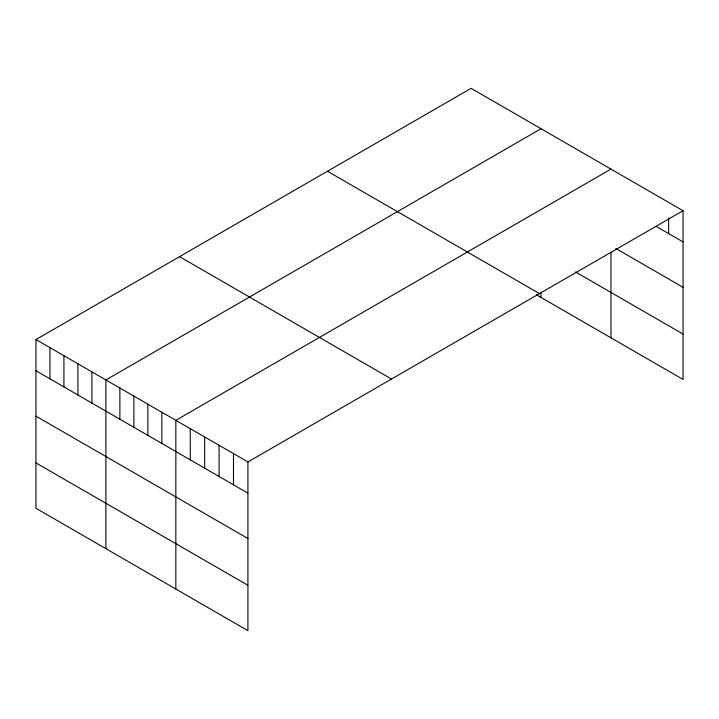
<?xml version="1.0" encoding="UTF-8"?>
<svg xmlns="http://www.w3.org/2000/svg" width="719" height="719" viewBox="0 0 719 719"><rect width="100%" height="100%" fill="white"/><g stroke="black" fill="none" stroke-linecap="round" stroke-linejoin="round"><path stroke-width="1.08" d="M35.95 339.566L247.92 461.94L247.92 630.662L35.95 508.279L35.95 339.566L471.08 88.338L683.05 210.721L683.05 379.434L536.365 294.754M541.03 128.728L105.9 379.947L105.9 548.669M610.979 169.109L175.849 420.336L175.849 589.05M247.92 461.94L683.05 210.721M656.141 226.377L683.05 241.917M615.788 248.459L683.05 287.294M575.542 271.98L683.05 334.056M327.487 171.248L539.457 293.622M179.543 256.656L391.513 379.039M35.95 370.761L247.92 493.135M35.95 416.139L247.92 538.522M35.95 462.901L247.92 585.275M668.634 217.992L668.634 233.594M610.979 252.369L610.979 337.831M541.03 292.04L541.03 297.441M233.504 453.617L233.504 484.813M219.088 445.295L219.088 476.49M204.672 436.972L204.672 468.168M190.265 428.659L190.265 459.845M161.856 412.257L161.856 443.452M147.871 404.177L147.871 435.372M133.878 396.106L133.878 427.293M119.884 388.026L119.884 419.222M91.906 371.867L91.906 403.062M77.922 363.796L77.922 394.992M63.928 355.716L63.928 386.912M49.944 347.637L49.944 378.832"/></g></svg>
